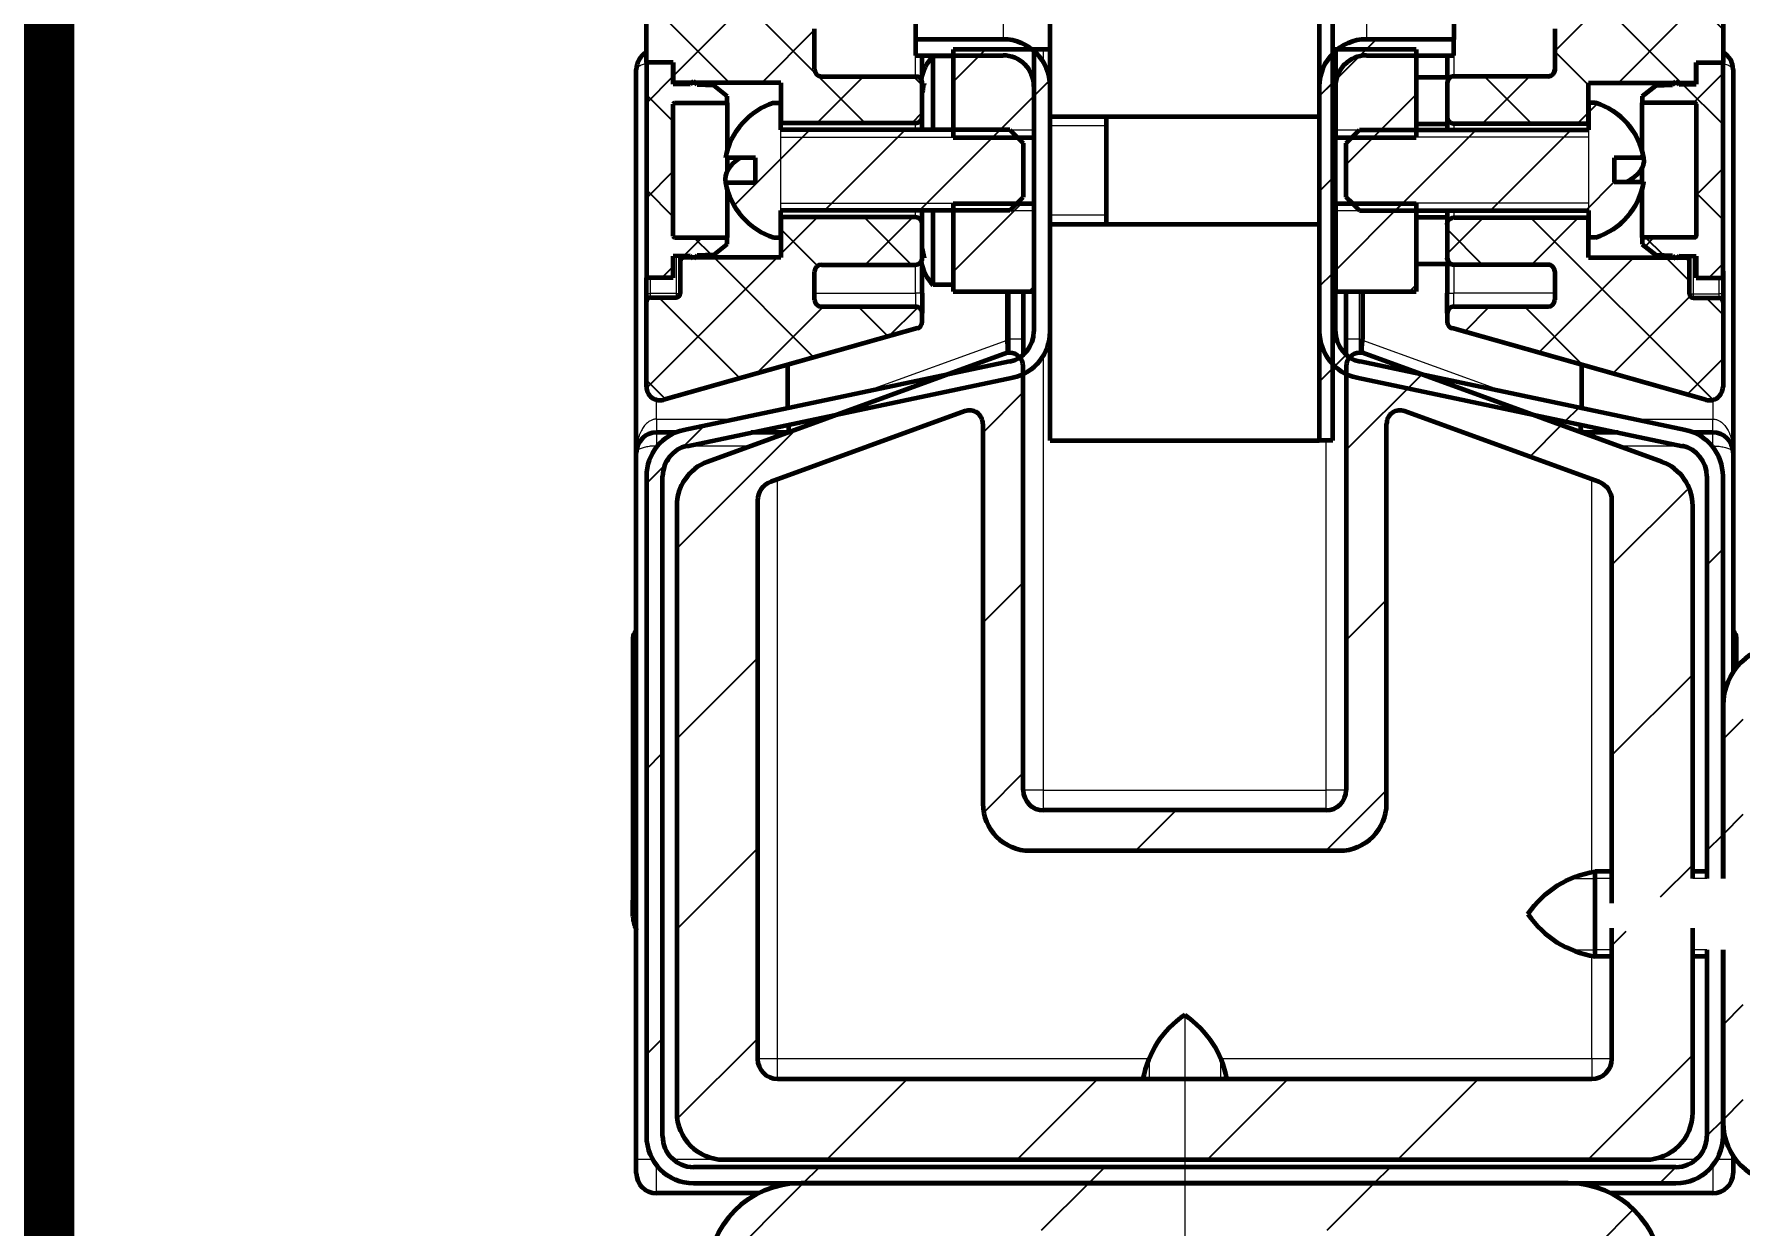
# Model space of a CAD drawing. Header units: millimetres. Extents: x 0 to 594, y 0 to 420.
# Drawn here: x 529.29 to 541.96, y 305.58 to 314.44 of the extents above; entities that cross this region are included whole.
import ezdxf

# ---------------------------------------------------------------- set-up
doc = ezdxf.new("R2010")
doc.units = ezdxf.units.MM
for name, pattern in [('K5LT_AXLED', [19.5, 15, -1.5, 1.5, -1.5]), ('K5LT_BASIC', [0]), ('K5LT_DASHED', [6, 4, -2]), ('K5LT_THIN', [0])]:
    doc.linetypes.add(name, pattern=pattern)
doc.layers.add('LAYER', color=7, linetype='Continuous')
doc.layers.add('Системный слой', color=7, linetype='Continuous')
doc.styles.add('KDIMTEXTSTYLE', font='GOST_AU.SHX', dxfattribs={"width": 0.96, "oblique": 15, "height": 5})
doc.dimstyles.new('KDIMSTYLE (0.10)', dxfattribs={"dimtxt": 5, "dimasz": 1, "dimexe": 2, "dimexo": 0, "dimgap": 1, "dimtad": 1, "dimlfac": 10, "dimtxsty": 'KDIMTEXTSTYLE', "dimsah": 1, "dimcen": 0, "dimdle": 1, "dimadec": 0, "dimazin": 0, "dimtfac": 0.667, "dimtmove": 0, "dimatfit": 3, "dimfxl": 1, "dimtvp": 1, "dimtolj": 1, "dimtzin": 0, "dimarcsym": 0})
pattern_1 = [(45, (0, 0), (-0.3535534, 0.3535534), [])]
pattern_2 = [(45, (0, 0), (-0.3535534, 0.3535534), []), (135, (0, 0), (-0.3535534, -0.3535534), [])]
pattern_3 = [(45, (0, 0), (-1.06066, 1.06066), [])]

# ---------------------------------------------------------------- blocks, each defined once
blk = doc.blocks.new('KDIMARROW_02')
at = {"layer": 'LAYER'}
blk.add_hatch(color=0, dxfattribs=at).paths.add_polyline_path([(4.5, 0), (5, 0.658), (0, 0), (5, -0.658)])
at = {"layer": 'LAYER', "color": 0, "linetype": 'K5LT_THIN', "lineweight": 18}
for p, q in [((5, 0.658), (0, 0)), ((4.5, 0), (5, 0.658)), ((0, 0), (5, -0.658)), ((0, 0), (7, 0)), ((5, -0.658), (4.5, 0))]:
    blk.add_line(p, q, dxfattribs=at)
at = {"layer": 'Системный слой', "color": 0, "linetype": 'K5LT_THIN', "lineweight": 18}
blk.add_line((0, 0), (-1, 0), dxfattribs=at)
blk = doc.blocks.new('KDIMARROW_01')
at = {"layer": 'LAYER'}
blk.add_hatch(color=0, dxfattribs=at).paths.add_polyline_path([(0, 0), (-5, 0.658), (-4.5, 0), (-5, -0.658)])
at = {"layer": 'LAYER', "color": 0, "linetype": 'K5LT_THIN', "lineweight": 18}
for p, q in [((-4.5, 0), (-5, 0.658)), ((-5, 0.658), (0, 0)), ((0, 0), (-5, -0.658)), ((-5, -0.658), (-4.5, 0))]:
    blk.add_line(p, q, dxfattribs=at)
at = {"layer": 'Системный слой', "color": 0, "linetype": 'K5LT_THIN', "lineweight": 18}
blk.add_line((0, 0), (-1, 0), dxfattribs=at)
blk = doc.blocks.new('U460')
at = {"layer": 'Системный слой', "color": 5, "linetype": 'K5LT_BASIC', "lineweight": 60, "true_color": 0x0000ff}
blk.add_line((538.935, 311.418), (538.935, 343.152), dxfattribs=at)
blk = doc.blocks.new('U461')
at = {"layer": 'Системный слой', "color": 5, "linetype": 'K5LT_BASIC', "lineweight": 60, "true_color": 0x0000ff}
blk.add_line((538.835, 343.153), (538.835, 311.418), dxfattribs=at)
blk = doc.blocks.new('U477')
at = {"layer": 'Системный слой', "color": 5, "linetype": 'K5LT_BASIC', "lineweight": 60, "true_color": 0x0000ff}
blk.add_line((539.835, 343.146), (539.835, 314.398), dxfattribs=at)
blk = doc.blocks.new('U478')
at = {"layer": 'Системный слой', "color": 7, "linetype": 'K5LT_THIN', "lineweight": 18}
blk.add_line((536.485, 343.169), (536.485, 314.398), dxfattribs=at)
blk = doc.blocks.new('U482')
at = {"layer": 'Системный слой', "color": 5, "linetype": 'K5LT_BASIC', "lineweight": 60, "true_color": 0x0000ff}
blk.add_line((535.835, 343.173), (535.835, 314.398), dxfattribs=at)
blk = doc.blocks.new('U483')
at = {"layer": 'Системный слой', "color": 7, "linetype": 'K5LT_THIN', "lineweight": 18}
blk.add_line((539.185, 343.15), (539.185, 314.398), dxfattribs=at)
blk = doc.blocks.new('U486')
at = {"layer": 'Системный слой', "color": 5, "linetype": 'K5LT_BASIC', "lineweight": 60, "true_color": 0x0000ff}
blk.add_line((536.835, 314.048), (536.835, 343.166), dxfattribs=at)
blk = doc.blocks.new('U449')
at = {"layer": 'Системный слой'}
h = blk.add_hatch(dxfattribs=at)
h.set_pattern_fill('Металл', angle=45, style=0, pattern_type=0)
h.set_pattern_definition(pattern_1)
h.paths.add_polyline_path([(538.935, 348.152), (538.935, 382.867), (538.835, 382.867), (538.835, 348.153)])
h.paths.add_polyline_path([(538.935, 343.152), (538.835, 343.153), (538.835, 311.418), (538.935, 311.418)])
h = blk.add_hatch(dxfattribs=at)
h.set_pattern_fill('Неметалл', angle=45, style=0, pattern_type=0)
h.set_pattern_definition(pattern_2)
h.paths.add_polyline_path([(535.885, 312.299), (535.885, 312.362), (535.871, 312.397), (535.835, 312.412), (535.135, 312.412), (535.1, 312.426), (535.085, 312.462), (535.085, 312.673), (535.1, 312.708), (535.135, 312.723), (535.835, 312.723), (535.871, 312.738), (535.885, 312.773), (535.885, 313.026), (535.871, 313.061), (535.835, 313.076), (534.835, 313.076), (534.835, 312.776), (534.115, 312.776), (534.094, 312.767), (534.085, 312.746), (534.085, 312.509), (534.076, 312.488), (534.055, 312.479), (533.865, 312.479), (533.844, 312.47), (533.835, 312.449), (533.835, 311.816), (533.865, 311.746), (533.935, 311.716), (533.962, 311.72), (535.849, 312.251), (535.879, 312.275)])
h.paths.add_polyline_path([(534.085, 317.011), (535.645, 317.011), (535.674, 317.027), (535.685, 317.067), (535.685, 317.081), (535.656, 317.181), (535.585, 317.223), (534.235, 317.223), (534.018, 317.132), (533.87, 316.888), (533.835, 316.657), (533.835, 314.226), (534.035, 314.226), (534.035, 314.076), (534.835, 314.076), (534.835, 313.776), (535.835, 313.776), (535.871, 313.791), (535.885, 313.826), (535.885, 314.073), (535.871, 314.108), (535.835, 314.123), (535.135, 314.123), (535.1, 314.138), (535.085, 314.173), (535.085, 314.476), (535.071, 314.511), (535.035, 314.526), (534.085, 314.526), (534.015, 314.555), (533.985, 314.626), (533.985, 316.869), (534.015, 316.969)])
h = blk.add_hatch(dxfattribs=at)
h.set_pattern_fill('Неметалл', angle=45, style=0, pattern_type=0)
h.set_pattern_definition(pattern_2)
h.paths.add_polyline_path([(539.785, 312.362), (539.785, 312.299), (539.8, 312.264), (539.822, 312.251), (541.708, 311.72), (541.784, 311.729), (541.832, 311.789), (541.835, 311.816), (541.835, 312.446), (541.826, 312.467), (541.805, 312.476), (541.615, 312.476), (541.594, 312.485), (541.585, 312.506), (541.585, 312.746), (541.555, 312.776), (540.835, 312.776), (540.835, 313.073), (539.835, 313.073), (539.785, 313.023), (539.785, 312.773), (539.835, 312.723), (540.535, 312.723), (540.585, 312.673), (540.585, 312.462), (540.571, 312.426), (540.535, 312.412), (539.835, 312.412), (539.8, 312.397)])
h.paths.add_polyline_path([(540.025, 317.008), (541.585, 317.008), (541.656, 316.966), (541.685, 316.866), (541.685, 314.626), (541.622, 314.533), (541.585, 314.526), (540.635, 314.526), (540.585, 314.476), (540.585, 314.173), (540.535, 314.123), (539.835, 314.123), (539.785, 314.073), (539.785, 313.823), (539.835, 313.773), (540.835, 313.773), (540.835, 314.076), (541.635, 314.076), (541.635, 314.226), (541.835, 314.226), (541.835, 316.654), (541.771, 316.962), (541.598, 317.171), (541.435, 317.22), (540.085, 317.22), (540.015, 317.178), (539.985, 317.078), (539.985, 317.064), (539.997, 317.024)])
h = blk.add_hatch(dxfattribs=at)
h.set_pattern_fill('Металл', angle=45, style=0, pattern_type=0)
h.set_pattern_definition(pattern_3)
h.paths.add_polyline_path([(541.715, 307.771), (541.715, 306.248), (541.639, 306.077), (541.485, 306.018), (534.185, 306.018), (534.014, 306.094), (533.955, 306.248), (533.955, 311.151), (534.032, 311.322), (534.138, 311.376), (536.557, 311.886), (536.757, 312.007), (536.835, 312.227), (536.835, 312.228), (536.835, 314.048), (536.758, 314.268), (536.559, 314.39), (536.485, 314.398), (535.835, 314.398), (535.835, 314.278), (536.485, 314.278), (536.657, 314.201), (536.715, 314.048), (536.715, 312.228), (536.639, 312.057), (536.533, 312.003), (534.113, 311.493), (533.914, 311.372), (533.835, 311.152), (533.835, 311.151), (533.835, 306.248), (533.913, 306.028), (534.112, 305.906), (534.185, 305.898), (541.485, 305.898), (541.705, 305.976), (541.827, 306.174), (541.835, 306.248), (541.835, 307.771)])
h.paths.add_polyline_path([(541.835, 308.025), (541.835, 311.151), (541.758, 311.371), (541.559, 311.493), (541.557, 311.493), (539.138, 312.003), (538.986, 312.113), (538.955, 312.228), (538.955, 314.048), (539.032, 314.219), (539.185, 314.278), (539.835, 314.278), (539.835, 314.398), (539.185, 314.398), (538.965, 314.32), (538.843, 314.122), (538.835, 314.048), (538.835, 312.228), (538.913, 312.008), (539.112, 311.886), (539.113, 311.886), (541.533, 311.376), (541.685, 311.266), (541.715, 311.151), (541.715, 308.025)])
h = blk.add_hatch(dxfattribs=at)
h.set_pattern_fill('Неметалл', angle=45, style=0, pattern_type=0)
h.set_pattern_definition(pattern_2)
h.paths.add_polyline_path([(533.835, 314.226), (533.835, 312.626), (534.035, 312.626), (534.035, 312.786), (534.161, 312.79), (534.185, 312.766), (534.211, 312.792), (534.335, 312.796), (534.435, 312.876), (534.435, 312.926), (534.045, 312.926), (534.038, 312.929), (534.035, 312.936), (534.035, 313.916), (534.038, 313.923), (534.045, 313.926), (534.435, 313.926), (534.435, 313.976), (534.335, 314.056), (534.211, 314.06), (534.185, 314.086), (534.161, 314.062), (534.035, 314.066), (534.035, 314.226)])
h = blk.add_hatch(dxfattribs=at)
h.set_pattern_fill('Металл', angle=45, style=0, pattern_type=0)
h.set_pattern_definition(pattern_1)
h.paths.add_polyline_path([(536.115, 313.177), (536.115, 312.523), (536.715, 312.523), (536.715, 313.177)])
h.paths.add_polyline_path([(536.115, 314.323), (536.115, 313.669), (536.715, 313.669), (536.715, 314.323)])
h = blk.add_hatch(dxfattribs=at)
h.set_pattern_fill('Металл', angle=45, style=0, pattern_type=0)
h.set_pattern_definition(pattern_1)
h.paths.add_polyline_path([(538.955, 313.177), (538.955, 312.523), (539.555, 312.523), (539.555, 313.177)])
h.paths.add_polyline_path([(538.955, 314.323), (538.955, 313.669), (539.555, 313.669), (539.555, 314.323)])
h = blk.add_hatch(dxfattribs=at)
h.set_pattern_fill('Неметалл', angle=45, style=0, pattern_type=0)
h.set_pattern_definition(pattern_2)
h.paths.add_polyline_path([(541.835, 312.626), (541.835, 314.226), (541.635, 314.226), (541.635, 314.066), (541.509, 314.062), (541.485, 314.086), (541.459, 314.06), (541.335, 314.056), (541.235, 313.976), (541.235, 313.926), (541.625, 313.926), (541.635, 313.916), (541.635, 312.936), (541.625, 312.926), (541.235, 312.926), (541.235, 312.876), (541.335, 312.796), (541.459, 312.792), (541.485, 312.766), (541.509, 312.79), (541.635, 312.786), (541.635, 312.626)])
h = blk.add_hatch(dxfattribs=at)
h.set_pattern_fill('Металл', angle=45, style=0, pattern_type=0)
h.set_pattern_definition(pattern_1)
h.paths.add_polyline_path([(534.424, 313.333), (534.549, 313.076), (534.783, 312.926), (534.835, 312.926), (534.835, 313.126), (536.535, 313.126), (536.635, 313.226), (536.635, 313.626), (536.535, 313.726), (534.835, 313.726), (534.835, 313.926), (534.783, 313.926), (534.543, 313.769), (534.424, 313.518), (534.645, 313.518), (534.645, 313.333)])
h = blk.add_hatch(dxfattribs=at)
h.set_pattern_fill('Металл', angle=45, style=0, pattern_type=0)
h.set_pattern_definition(pattern_1)
h.paths.add_polyline_path([(540.888, 312.926), (541.115, 313.069), (541.24, 313.299), (541.248, 313.338), (541.025, 313.338), (541.025, 313.517), (541.247, 313.517), (541.135, 313.76), (540.926, 313.912), (540.888, 313.926), (540.835, 313.926), (540.835, 313.726), (539.135, 313.726), (539.035, 313.626), (539.035, 313.226), (539.135, 313.126), (540.835, 313.126), (540.835, 312.926)])
h = blk.add_hatch(dxfattribs=at)
h.set_pattern_fill('Металл', angle=45, style=0, pattern_type=0)
h.set_pattern_definition([(45, (0, 0), (-0.7071068, 0.7071068), [])])
h.paths.add_polyline_path([(541.61, 308.025), (541.61, 310.93), (541.533, 311.15), (541.38, 311.259), (539.156, 312.069), (539.135, 312.069), (539.065, 312.039), (539.035, 311.969), (539.035, 308.819), (538.991, 308.713), (538.885, 308.669), (536.785, 308.669), (536.679, 308.713), (536.635, 308.819), (536.635, 311.969), (536.606, 312.039), (536.535, 312.069), (536.515, 312.069), (534.291, 311.259), (534.111, 311.111), (534.06, 310.93), (534.06, 306.423), (534.138, 306.203), (534.337, 306.081), (534.41, 306.073), (541.26, 306.073), (541.48, 306.151), (541.602, 306.349), (541.61, 306.423), (541.61, 307.771), (541.01, 307.771), (541.01, 306.823), (540.966, 306.717), (540.86, 306.673), (534.81, 306.673), (534.704, 306.717), (534.66, 306.823), (534.66, 310.969), (534.704, 311.075), (534.759, 311.11), (536.201, 311.635), (536.278, 311.632), (536.329, 311.575), (536.335, 311.541), (536.335, 308.719), (536.413, 308.499), (536.612, 308.376), (536.685, 308.369), (538.985, 308.369), (539.205, 308.446), (539.327, 308.645), (539.335, 308.719), (539.335, 311.541), (539.365, 311.612), (539.435, 311.641), (539.469, 311.635), (540.912, 311.11), (540.996, 311.033), (541.01, 310.969), (541.01, 308.025)])
h = blk.add_hatch(dxfattribs=at)
h.set_pattern_fill('Металл', angle=45, style=0, pattern_type=0)
h.set_pattern_definition(pattern_1)
h.paths.add_polyline_path([(541.985, 308.025), (541.985, 309.448), (542.063, 309.649), (542.255, 309.746), (542.285, 309.748), (543.385, 309.748), (543.586, 309.671), (543.684, 309.478), (543.685, 309.454), (543.646, 309.011), (543.796, 308.998), (543.835, 309.448), (543.757, 309.701), (543.55, 309.867), (543.385, 309.898), (542.285, 309.898), (542.032, 309.82), (541.866, 309.612), (541.835, 309.448), (541.835, 308.025)])
h.paths.add_polyline_path([(541.985, 306.348), (541.985, 307.771), (541.835, 307.771), (541.835, 306.348), (541.914, 306.094), (542.121, 305.929), (542.285, 305.898), (543.385, 305.898), (543.639, 305.976), (543.804, 306.184), (543.835, 306.348), (543.796, 306.798), (543.646, 306.785), (543.685, 306.342), (543.604, 306.143), (543.41, 306.049), (543.385, 306.048), (542.285, 306.048), (542.084, 306.125), (541.987, 306.317)])
h = blk.add_hatch(dxfattribs=at)
h.set_pattern_fill('Металл', angle=45, style=0, pattern_type=0)
h.set_pattern_definition(pattern_3)
h.paths.add_polyline_path([(534.985, 305.548), (540.685, 305.548), (540.905, 305.47), (541.027, 305.272), (541.035, 305.198), (541.035, 302.898), (541.027, 302.824), (540.527, 300.524), (540.405, 300.325), (540.185, 300.248), (538.985, 300.248), (538.985, 299.898), (540.185, 299.898), (540.508, 299.977), (540.758, 300.196), (540.869, 300.449), (541.369, 302.749), (541.385, 302.898), (541.385, 305.198), (541.306, 305.521), (541.088, 305.771), (540.778, 305.892), (540.685, 305.898), (534.985, 305.898), (534.663, 305.819), (534.412, 305.6), (534.291, 305.291), (534.285, 305.198), (534.285, 302.898), (534.301, 302.749), (534.801, 300.449), (534.947, 300.151), (535.214, 299.953), (535.485, 299.898), (536.685, 299.898), (536.685, 300.248), (535.485, 300.248), (535.265, 300.326), (535.143, 300.524), (534.643, 302.824), (534.635, 302.898), (534.635, 305.198), (534.713, 305.418), (534.912, 305.54)])
at = {"layer": 'Системный слой', "color": 5, "linetype": 'K5LT_BASIC', "lineweight": 60, "true_color": 0x0000ff}
for p, q in [((533.835, 314.226), (533.835, 316.657)), ((541.835, 316.654), (541.835, 314.226)), ((535.085, 314.173), (535.085, 314.476)), ((540.585, 314.476), (540.585, 314.173)), ((535.835, 314.398), (535.835, 314.278)), ((536.485, 314.398), (535.835, 314.398)), ((539.835, 314.398), (539.185, 314.398)), ((539.835, 314.278), (539.835, 314.398)), ((533.835, 314.226), (533.835, 312.626)), ((534.035, 314.226), (533.835, 314.226)), ((534.035, 314.226), (533.835, 314.226)), ((534.035, 314.066), (534.035, 314.226)), ((534.035, 314.226), (534.035, 314.076)), ((535.835, 314.278), (536.485, 314.278)), ((535.885, 314.138), (535.885, 314.278)), ((536.115, 314.273), (535.965, 314.273)), ((535.965, 313.726), (535.965, 314.273)), ((536.115, 314.323), (536.115, 313.669)), ((536.715, 314.323), (536.115, 314.323)), ((536.715, 314.323), (536.715, 313.669)), ((536.835, 314.323), (536.715, 314.323)), ((538.955, 314.323), (538.935, 314.323)), ((538.955, 314.323), (538.955, 313.669)), ((539.555, 314.323), (538.955, 314.323)), ((539.185, 314.278), (539.835, 314.278)), ((539.555, 314.323), (539.555, 313.669)), ((539.785, 314.278), (539.785, 314.116)), ((541.635, 314.226), (541.835, 314.226)), ((541.635, 314.076), (541.635, 314.226)), ((541.635, 314.226), (541.835, 314.226)), ((541.635, 314.226), (541.635, 314.066)), ((541.835, 312.626), (541.835, 314.226)), ((541.835, 312.676), (541.835, 314.226)), ((533.76, 311.326), (533.76, 314.173)), ((533.76, 314.173), (533.76, 314.173)), ((533.76, 314.173), (533.76, 314.173)), ((535.135, 314.123), (535.835, 314.123)), ((539.555, 314.116), (539.809, 314.116)), ((540.535, 314.123), (539.835, 314.123)), ((540.535, 314.123), (539.835, 314.123)), ((541.91, 314.173), (541.91, 311.326)), ((541.91, 314.173), (541.91, 314.173)), ((534.835, 314.076), (534.035, 314.076)), ((534.161, 314.062), (534.035, 314.066)), ((534.185, 314.086), (534.161, 314.062)), ((534.211, 314.06), (534.185, 314.086)), ((534.335, 314.056), (534.211, 314.06)), ((534.435, 313.976), (534.335, 314.056)), ((534.435, 313.926), (534.435, 313.976)), ((534.835, 314.076), (534.835, 313.776)), ((535.885, 313.826), (535.885, 314.073)), ((535.885, 314.073), (535.899, 314.073)), ((536.715, 314.048), (536.715, 312.228)), ((536.835, 312.228), (536.835, 314.048)), ((538.835, 314.048), (538.835, 312.228)), ((538.955, 312.228), (538.955, 314.048)), ((539.785, 314.073), (539.785, 313.823)), ((540.835, 313.773), (540.835, 314.076)), ((540.835, 314.076), (541.635, 314.076)), ((541.235, 313.976), (541.335, 314.056)), ((541.235, 313.976), (541.335, 314.056)), ((541.235, 313.976), (541.235, 313.926)), ((541.235, 313.976), (541.235, 313.976)), ((541.335, 314.056), (541.459, 314.06)), ((541.335, 314.056), (541.459, 314.06)), ((541.335, 314.056), (541.335, 314.056)), ((541.459, 314.06), (541.485, 314.086)), ((541.459, 314.06), (541.475, 314.076)), ((541.459, 314.06), (541.459, 314.06)), ((541.509, 314.062), (541.485, 314.086)), ((541.495, 314.076), (541.509, 314.062)), ((541.509, 314.062), (541.635, 314.066)), ((541.509, 314.062), (541.635, 314.066)), ((541.509, 314.062), (541.509, 314.062)), ((534.035, 312.936), (534.035, 313.916)), ((534.045, 313.926), (534.435, 313.926)), ((534.435, 313.926), (534.435, 313.569)), ((534.783, 313.926), (534.835, 313.926)), ((534.835, 313.726), (534.835, 313.926)), ((540.888, 313.926), (540.835, 313.926)), ((540.835, 313.926), (540.835, 313.726)), ((540.888, 313.926), (540.835, 313.926)), ((540.888, 313.926), (540.888, 313.926)), ((541.625, 313.926), (541.235, 313.926)), ((541.235, 313.569), (541.235, 313.926)), ((541.635, 313.916), (541.635, 312.936)), ((535.835, 313.776), (534.835, 313.776)), ((536.535, 313.726), (534.835, 313.726)), ((535.885, 313.726), (535.885, 313.826)), ((536.535, 313.726), (536.635, 313.626)), ((538.835, 313.823), (536.835, 313.823)), ((537.255, 313.023), (537.255, 313.823)), ((539.035, 313.626), (539.135, 313.726)), ((539.135, 313.726), (540.835, 313.726)), ((539.555, 313.769), (539.785, 313.769)), ((539.555, 313.726), (540.835, 313.726)), ((539.785, 313.823), (539.785, 313.726)), ((539.835, 313.773), (540.835, 313.773)), ((536.115, 313.669), (536.715, 313.669)), ((536.635, 313.626), (536.635, 313.226)), ((538.955, 313.669), (539.555, 313.669)), ((539.078, 313.669), (539.035, 313.626)), ((539.035, 313.226), (539.035, 313.626)), ((539.035, 313.626), (539.035, 313.626)), ((534.645, 313.518), (534.424, 313.518)), ((534.435, 313.518), (534.435, 313.416)), ((534.645, 313.333), (534.645, 313.518)), ((541.247, 313.517), (541.025, 313.517)), ((541.025, 313.517), (541.025, 313.338)), ((534.424, 313.333), (534.645, 313.333)), ((541.025, 313.338), (541.248, 313.338)), ((541.235, 313.338), (541.235, 313.443)), ((534.435, 313.283), (534.435, 312.926)), ((536.535, 313.126), (536.635, 313.226)), ((539.035, 313.226), (539.135, 313.126)), ((539.084, 313.177), (539.035, 313.226)), ((539.035, 313.226), (539.035, 313.226)), ((541.235, 312.926), (541.235, 313.283)), ((534.835, 312.926), (534.835, 313.126)), ((536.535, 313.126), (534.835, 313.126)), ((534.835, 313.076), (534.835, 312.776)), ((535.835, 313.076), (534.835, 313.076)), ((535.885, 313.026), (535.885, 313.126)), ((535.965, 312.573), (535.965, 313.126)), ((536.115, 313.177), (536.715, 313.177)), ((536.115, 313.177), (536.115, 312.523)), ((536.715, 313.177), (536.715, 312.523)), ((538.955, 313.177), (539.555, 313.177)), ((538.955, 313.177), (538.955, 312.523)), ((539.135, 313.126), (540.835, 313.126)), ((539.555, 313.177), (539.555, 312.523)), ((539.555, 313.126), (540.835, 313.126)), ((539.555, 313.076), (539.785, 313.076)), ((539.785, 313.126), (539.785, 313.023)), ((539.835, 313.073), (540.835, 313.073)), ((540.835, 313.126), (540.835, 312.926)), ((540.835, 312.776), (540.835, 313.073)), ((535.885, 312.773), (535.885, 313.026)), ((538.835, 313.023), (536.835, 313.023)), ((539.785, 313.023), (539.785, 312.773)), ((534.045, 312.926), (534.435, 312.926)), ((534.435, 312.876), (534.335, 312.796)), ((534.435, 312.876), (534.435, 312.926)), ((534.783, 312.926), (534.835, 312.926)), ((540.888, 312.926), (540.835, 312.926)), ((540.888, 312.926), (540.835, 312.926)), ((540.888, 312.926), (540.888, 312.926)), ((541.625, 312.926), (541.235, 312.926)), ((541.235, 312.926), (541.235, 312.876)), ((541.235, 312.876), (541.335, 312.796)), ((541.235, 312.876), (541.335, 312.796)), ((541.235, 312.876), (541.235, 312.876)), ((534.161, 312.79), (534.035, 312.786)), ((534.035, 312.626), (534.035, 312.786)), ((534.085, 312.782), (534.085, 312.746)), ((534.085, 312.746), (534.085, 312.509)), ((534.835, 312.776), (534.115, 312.776)), ((534.185, 312.766), (534.161, 312.79)), ((534.211, 312.792), (534.185, 312.766)), ((534.335, 312.796), (534.211, 312.792)), ((535.135, 312.723), (535.835, 312.723)), ((535.885, 312.773), (535.899, 312.773)), ((535.885, 312.512), (535.885, 312.708)), ((539.555, 312.73), (539.809, 312.73)), ((539.785, 312.73), (539.785, 312.512)), ((540.535, 312.723), (539.835, 312.723)), ((540.535, 312.723), (539.835, 312.723)), ((540.835, 312.776), (541.555, 312.776)), ((541.335, 312.796), (541.459, 312.792)), ((541.335, 312.796), (541.459, 312.792)), ((541.335, 312.796), (541.335, 312.796)), ((541.459, 312.792), (541.485, 312.766)), ((541.459, 312.792), (541.459, 312.792)), ((541.459, 312.792), (541.475, 312.776)), ((541.509, 312.79), (541.485, 312.766)), ((541.495, 312.776), (541.509, 312.79)), ((541.509, 312.79), (541.635, 312.786)), ((541.509, 312.79), (541.635, 312.786)), ((541.509, 312.79), (541.509, 312.79)), ((541.585, 312.746), (541.585, 312.782)), ((541.585, 312.506), (541.585, 312.746)), ((541.635, 312.786), (541.635, 312.626)), ((534.035, 312.626), (533.835, 312.626)), ((533.835, 312.509), (533.835, 312.626)), ((535.085, 312.462), (535.085, 312.673)), ((536.115, 312.573), (535.965, 312.573)), ((540.585, 312.673), (540.585, 312.462)), ((541.635, 312.626), (541.835, 312.626)), ((541.635, 312.626), (541.835, 312.626)), ((541.635, 312.626), (541.635, 312.626)), ((541.835, 312.676), (541.835, 312.506)), ((541.835, 312.676), (541.835, 312.676)), ((541.835, 312.626), (541.835, 312.626)), ((533.835, 312.449), (533.835, 312.509)), ((533.835, 311.816), (533.835, 312.449)), ((533.865, 312.479), (534.055, 312.479)), ((535.885, 312.512), (535.885, 312.362)), ((536.115, 312.523), (536.715, 312.523)), ((536.515, 312.523), (536.515, 312.169)), ((536.635, 312.523), (536.635, 312.169)), ((538.955, 312.523), (539.555, 312.523)), ((539.035, 312.169), (539.035, 312.523)), ((539.156, 312.523), (539.156, 312.169)), ((539.785, 312.362), (539.785, 312.512)), ((541.615, 312.476), (541.805, 312.476)), ((541.835, 312.506), (541.835, 312.446)), ((541.835, 312.446), (541.835, 311.816)), ((535.134, 312.412), (535.135, 312.412)), ((535.135, 312.412), (535.835, 312.412)), ((535.885, 312.299), (535.885, 312.362)), ((539.785, 312.362), (539.785, 312.299)), ((539.835, 312.412), (540.535, 312.412)), ((540.536, 312.412), (540.535, 312.412)), ((535.849, 312.251), (533.962, 311.72)), ((536.835, 311.418), (536.835, 312.228)), ((541.708, 311.72), (539.822, 312.251)), ((536.515, 312.069), (534.291, 311.259)), ((536.515, 312.069), (536.515, 312.069)), ((536.535, 312.069), (536.515, 312.069)), ((536.635, 312.169), (536.635, 312.054)), ((539.035, 312.054), (539.035, 312.169)), ((539.156, 312.069), (539.135, 312.069)), ((539.155, 312.069), (539.156, 312.069)), ((541.38, 311.259), (539.156, 312.069)), ((536.533, 312.003), (534.113, 311.493)), ((534.887, 311.656), (534.887, 311.98)), ((536.635, 308.819), (536.635, 311.969)), ((539.035, 311.969), (539.035, 308.819)), ((541.557, 311.493), (539.138, 312.003)), ((540.784, 311.98), (540.784, 311.656)), ((534.138, 311.376), (536.557, 311.886)), ((539.113, 311.886), (541.533, 311.376)), ((536.201, 311.635), (534.759, 311.11)), ((540.912, 311.11), (539.469, 311.635)), ((534.056, 311.476), (533.91, 311.476)), ((534.887, 311.476), (534.614, 311.476)), ((536.335, 311.541), (536.335, 308.719)), ((539.335, 308.719), (539.335, 311.541)), ((541.057, 311.476), (540.784, 311.476)), ((541.76, 311.476), (541.614, 311.476)), ((533.76, 311.328), (533.76, 311.326)), ((533.76, 306.073), (533.76, 311.326)), ((533.76, 311.326), (533.76, 311.326)), ((533.76, 311.326), (533.76, 311.326)), ((536.835, 311.418), (538.835, 311.418)), ((538.935, 311.418), (538.835, 311.418)), ((541.91, 311.326), (541.91, 311.328)), ((541.91, 311.326), (541.91, 311.326)), ((541.91, 311.326), (541.91, 309.697)), ((533.835, 311.151), (533.835, 306.248)), ((533.955, 306.248), (533.955, 311.151)), ((541.715, 311.151), (541.715, 308.163)), ((541.835, 308.163), (541.835, 311.151)), ((534.06, 310.93), (534.06, 306.423)), ((534.66, 310.969), (534.66, 306.823)), ((541.01, 307.979), (541.01, 310.969)), ((541.61, 308.163), (541.61, 310.93)), ((533.735, 309.951), (533.735, 308)), ((541.935, 309.731), (541.935, 309.951)), ((541.835, 309.448), (541.835, 308.163)), ((538.885, 308.669), (536.785, 308.669)), ((536.685, 308.369), (538.985, 308.369)), ((541.01, 308.213), (540.885, 308.213)), ((540.885, 307.74), (540.885, 308.213)), ((541.01, 308.213), (540.885, 308.213)), ((541.715, 308.213), (541.61, 308.213)), ((533.735, 307.88), (533.735, 308)), ((541.01, 306.823), (541.01, 307.793)), ((541.61, 306.423), (541.61, 307.793)), ((540.885, 307.583), (540.885, 307.74)), ((541.715, 307.633), (541.715, 306.248)), ((541.835, 307.633), (541.835, 306.348)), ((541.835, 306.248), (541.835, 307.633)), ((541.01, 307.583), (540.885, 307.583)), ((541.715, 307.583), (541.61, 307.583)), ((534.81, 306.673), (540.86, 306.673)), ((533.76, 305.973), (533.76, 306.073)), ((541.485, 306.018), (534.185, 306.018)), ((534.41, 306.073), (541.26, 306.073)), ((541.91, 306.099), (541.91, 306.073)), ((541.91, 306.073), (541.91, 305.973)), ((534.185, 305.898), (541.485, 305.898)), ((540.685, 305.898), (534.985, 305.898)), ((534.67, 305.823), (533.91, 305.823)), ((541.76, 305.823), (541.001, 305.823))]:
    blk.add_line(p, q, dxfattribs=at)
at = {"layer": 'Системный слой', "color": 7, "linetype": 'K5LT_THIN', "lineweight": 18}
for p, q in [((535.835, 314.123), (535.835, 314.278)), ((536.785, 314.228), (536.785, 314.323)), ((539.835, 314.278), (539.835, 314.123)), ((533.76, 314.173), (533.76, 314.173)), ((539.835, 314.123), (539.835, 314.123)), ((540.535, 314.123), (540.535, 314.123)), ((534.045, 313.926), (534.045, 312.926)), ((541.625, 312.926), (541.625, 313.926)), ((535.835, 313.726), (535.835, 313.776)), ((536.715, 313.723), (536.115, 313.723)), ((537.255, 313.755), (536.835, 313.755)), ((539.555, 313.723), (538.955, 313.723)), ((539.835, 313.773), (539.835, 313.726)), ((534.835, 313.672), (536.589, 313.672)), ((540.835, 313.672), (539.081, 313.672)), ((534.835, 313.18), (536.589, 313.18)), ((535.835, 313.076), (535.835, 313.126)), ((536.715, 313.123), (536.115, 313.123)), ((537.255, 313.091), (536.835, 313.091)), ((539.555, 313.123), (538.955, 313.123)), ((540.835, 313.18), (539.081, 313.18)), ((539.081, 313.18), (539.081, 313.18)), ((539.835, 313.126), (539.835, 313.073)), ((534.055, 312.782), (534.055, 312.509)), ((534.055, 312.782), (534.085, 312.782)), ((534.085, 312.782), (534.086, 312.788)), ((534.115, 312.789), (534.115, 312.776)), ((535.835, 312.512), (535.835, 312.723)), ((539.835, 312.723), (539.835, 312.723)), ((539.835, 312.723), (539.835, 312.512)), ((540.535, 312.723), (540.535, 312.723)), ((541.555, 312.776), (541.555, 312.789)), ((541.585, 312.782), (541.585, 312.788)), ((541.615, 312.782), (541.585, 312.782)), ((541.615, 312.506), (541.615, 312.782)), ((533.865, 312.509), (533.865, 312.626)), ((541.805, 312.626), (541.805, 312.506)), ((533.835, 312.509), (533.865, 312.509)), ((533.865, 312.479), (533.865, 312.509)), ((534.055, 312.509), (533.865, 312.509)), ((534.055, 312.509), (534.055, 312.479)), ((534.055, 312.509), (534.085, 312.509)), ((535.085, 312.512), (535.835, 312.512)), ((535.835, 312.512), (535.835, 312.412)), ((535.885, 312.512), (535.835, 312.512)), ((536.535, 312.523), (536.535, 312.169)), ((539.135, 312.169), (539.135, 312.523)), ((539.785, 312.512), (539.835, 312.512)), ((539.835, 312.412), (539.835, 312.512)), ((540.585, 312.512), (539.835, 312.512)), ((541.585, 312.506), (541.615, 312.506)), ((541.615, 312.506), (541.805, 312.506)), ((541.615, 312.476), (541.615, 312.506)), ((541.805, 312.506), (541.805, 312.476)), ((541.835, 312.506), (541.805, 312.506)), ((535.449, 311.775), (536.515, 312.163)), ((536.515, 312.169), (536.535, 312.169)), ((536.635, 312.169), (536.535, 312.169)), ((536.535, 312.169), (536.535, 312.069)), ((539.135, 312.169), (539.035, 312.169)), ((539.135, 312.069), (539.135, 312.169)), ((539.135, 312.169), (539.156, 312.169)), ((539.155, 312.163), (540.221, 311.775)), ((536.785, 308.819), (536.785, 312.048)), ((533.91, 311.576), (533.91, 311.719)), ((541.76, 311.719), (541.76, 311.576)), ((533.91, 311.576), (533.91, 311.476)), ((533.91, 311.576), (534.507, 311.576)), ((541.164, 311.576), (541.76, 311.576)), ((541.76, 311.476), (541.76, 311.576)), ((533.91, 311.476), (533.91, 311.376)), ((541.76, 311.376), (541.76, 311.476)), ((533.76, 311.326), (533.76, 311.326)), ((533.91, 311.367), (533.91, 311.376)), ((533.918, 311.376), (533.91, 311.376)), ((534.612, 311.376), (534.14, 311.376)), ((538.885, 308.819), (538.885, 311.418)), ((541.531, 311.376), (541.059, 311.376)), ((541.76, 311.376), (541.753, 311.376)), ((541.76, 311.376), (541.76, 311.367)), ((534.81, 306.823), (534.81, 311.129)), ((540.86, 308.208), (540.86, 311.129)), ((536.785, 308.819), (536.635, 308.819)), ((536.785, 308.669), (536.785, 308.819)), ((536.785, 308.819), (538.885, 308.819)), ((539.035, 308.819), (538.885, 308.819)), ((538.885, 308.669), (538.885, 308.819)), ((540.707, 308.163), (540.885, 308.163)), ((541.01, 308.163), (540.885, 308.163)), ((541.715, 308.163), (541.61, 308.163)), ((540.707, 307.633), (540.885, 307.633)), ((541.01, 307.633), (540.885, 307.633)), ((541.715, 307.633), (541.61, 307.633)), ((540.86, 306.823), (540.86, 307.587)), ((534.81, 306.823), (534.66, 306.823)), ((534.81, 306.673), (534.81, 306.823)), ((537.569, 306.823), (534.81, 306.823)), ((537.57, 306.826), (537.57, 306.673)), ((538.1, 306.826), (538.1, 306.673)), ((540.86, 306.823), (538.102, 306.823)), ((541.01, 306.823), (540.86, 306.823)), ((540.86, 306.823), (540.86, 306.673)), ((533.882, 306.073), (533.76, 306.073)), ((533.91, 305.823), (533.91, 306.031)), ((534.41, 306.073), (534.036, 306.073)), ((541.635, 306.073), (541.26, 306.073)), ((541.76, 306.031), (541.76, 305.823)), ((541.91, 306.073), (541.788, 306.073))]:
    blk.add_line(p, q, dxfattribs=at)
at = {"layer": 'Системный слой', "color": 7, "linetype": 'K5LT_DASHED', "lineweight": 18}
for p, q in [((534.835, 313.726), (534.835, 313.753)), ((534.835, 313.126), (534.835, 313.726)), ((540.835, 313.753), (540.835, 313.726)), ((540.835, 313.726), (540.835, 313.126)), ((534.835, 313.099), (534.835, 313.126)), ((540.835, 313.126), (540.835, 313.099))]:
    blk.add_line(p, q, dxfattribs=at)
at = {"layer": 'Системный слой', "color": 5, "linetype": 'K5LT_BASIC', "lineweight": 60, "true_color": 0x0000ff}
for centre, radius, start, end in [((536.485, 314.048), 0.35, 0, 90), ((539.185, 314.048), 0.35, 90, 180), ((533.91, 314.173), 0.15, 120, 180), ((536.212, 314.036), 0.343, 136.1315, 168.8614), ((536.485, 314.048), 0.23, 0, 90), ((539.185, 314.048), 0.23, 90, 180), ((541.76, 314.173), 0.15, 0, 60), ((535.135, 314.173), 0.05, 180, 270), ((535.835, 314.073), 0.05, 0, 90), ((539.835, 314.073), 0.05, 90, 180), ((540.535, 314.173), 0.05, 270, 359.9931), ((534.045, 313.916), 0.01, 90, 180), ((534.939, 313.426), 0.524, 107.3682, 169.8352), ((540.731, 313.426), 0.524, 9.8735, 72.6318), ((540.731, 313.426), 0.524, 10.0438, 72.6315), ((541.625, 313.916), 0.01, 359.9995, 89.9994), ((535.835, 313.826), 0.05, 270, 0), ((534.939, 313.426), 0.524, 190.1648, 252.6318), ((540.731, 313.426), 0.524, 287.3685, 350.2964), ((540.731, 313.426), 0.524, 287.3682, 350.1265), ((535.835, 313.026), 0.05, 0, 90), ((534.045, 312.936), 0.01, 180, 270), ((541.625, 312.936), 0.01, 270.0005, 0.0006), ((534.115, 312.746), 0.03, 90, 180), ((535.135, 312.673), 0.05, 90, 180), ((535.835, 312.773), 0.05, 270, 0), ((536.212, 312.81), 0.343, 191.1386, 223.8685), ((539.835, 312.773), 0.05, 180, 270), ((540.535, 312.673), 0.05, 0.0069, 90), ((533.865, 312.449), 0.03, 90, 180), ((534.055, 312.509), 0.03, 270, 0), ((535.135, 312.462), 0.05, 180, 270), ((540.535, 312.462), 0.05, 270, 0), ((541.615, 312.506), 0.03, 180, 270), ((541.805, 312.446), 0.03, 0, 90), ((535.835, 312.362), 0.05, 0, 90), ((539.835, 312.362), 0.05, 90, 180), ((535.835, 312.299), 0.05, 285.7284, 0), ((536.485, 312.228), 0.23, 281.9023, 0), ((536.485, 312.228), 0.35, 281.9023, 0), ((539.185, 312.228), 0.35, 180, 258.0977), ((539.185, 312.228), 0.23, 180, 258.0977), ((539.835, 312.299), 0.05, 180, 254.2716), ((536.535, 311.969), 0.1, 0, 90), ((539.135, 311.969), 0.1, 90, 180), ((533.935, 311.816), 0.1, 180, 285.7284), ((541.735, 311.816), 0.1, 254.2716, 0), ((536.235, 311.541), 0.1, 0, 110), ((539.435, 311.541), 0.1, 70, 180), ((533.91, 311.326), 0.15, 90, 180), ((534.185, 311.151), 0.35, 101.9023, 180), ((541.485, 311.151), 0.35, 0, 78.0977), ((541.76, 311.326), 0.15, 0, 90), ((534.185, 311.151), 0.23, 101.9023, 180), ((541.485, 311.151), 0.23, 0, 78.0977), ((534.41, 310.93), 0.35, 110, 180), ((541.26, 310.93), 0.35, 0, 70), ((534.81, 310.969), 0.15, 110, 180), ((540.86, 310.969), 0.15, 0, 70), ((542.285, 309.448), 0.45, 90, 180), ((536.785, 308.819), 0.15, 180, 270), ((538.885, 308.819), 0.15, 270, 0), ((536.685, 308.719), 0.35, 180, 270), ((538.985, 308.719), 0.35, 270, 0), ((534.81, 306.823), 0.15, 180, 270), ((540.86, 306.823), 0.15, 270, 0), ((534.41, 306.423), 0.35, 180, 270), ((541.26, 306.423), 0.35, 270, 0), ((534.185, 306.248), 0.35, 180, 270), ((534.185, 306.248), 0.23, 180, 270), ((541.485, 306.248), 0.35, 270, 0), ((541.485, 306.248), 0.23, 270, 0), ((542.285, 306.348), 0.45, 180, 270), ((533.91, 305.973), 0.15, 180, 270), ((534.985, 305.198), 0.7, 90, 180), ((540.685, 305.198), 0.7, 0, 90), ((541.76, 305.973), 0.15, 270, 0)]:
    blk.add_arc(centre, radius, start, end, dxfattribs=at)
for centre, major_axis, ratio, start_param, end_param in [((534.939, 313.357), (-0.518, 0), 0.501282, 5.610673, 6.372821), ((540.731, 313.497), (0.518, 0), 0.454891, 5.538934, 6.362195), ((540.731, 313.497), (0.518, 0), 0.454891, 0.079009, 0.085538), ((540.731, 313.355), (0.518, 0), 0.454891, -0.079014, -0.072484), ((536.79, 312.169), (0.275, 0), 0.36397, 3.141593, 3.200216), ((536.497, 312.169), (0.0176, -0.1), 0.166282, 0.029312, 1.482862), ((539.173, 312.169), (0.0176, 0.1), 0.166282, 1.658731, 3.112281), ((538.881, 312.169), (0.275, 0), 0.36397, 6.224562, 6.283185), ((534.869, 311.576), (-0.0176, 0.1), 0.166282, 3.170904, 4.255819), ((540.801, 311.576), (-0.0176, -0.1), 0.166282, 5.168959, 6.253874), ((534.085, 309.951), (-0.35, 0), 0.415153, 5.902934, 6.283185), ((541.585, 309.951), (0.35, 0), 0.415153, 0, 0.380251), ((534.085, 308), (-0.35, 0), 0.415153, 0, 0.380251)]:
    blk.add_ellipse(centre, major_axis=major_axis, ratio=ratio, start_param=start_param, end_param=end_param, dxfattribs=at)
at = {"layer": 'Системный слой', "color": 7, "linetype": 'K5LT_THIN', "lineweight": 18}
blk.add_ellipse((534.085, 307.88), major_axis=(0.35, 0), ratio=0.249087, start_param=3.141593, end_param=3.521844, dxfattribs=at)
for points, knots in [([(533.835, 314.216), (533.833, 314.216), (533.824, 314.214), (533.81, 314.21), (533.795, 314.205), (533.781, 314.199), (533.771, 314.192), (533.764, 314.185), (533.761, 314.178), (533.76, 314.175), (533.76, 314.173)], [0, 0, 0, 0, 0.628972, 2.115271, 3.63381, 5.218996, 6.869846, 8.551292, 9.93946, 11, 11, 11, 11]), ([(541.835, 314.216), (541.838, 314.216), (541.847, 314.214), (541.861, 314.21), (541.876, 314.205), (541.889, 314.199), (541.9, 314.192), (541.906, 314.185), (541.91, 314.178), (541.91, 314.175), (541.91, 314.173)], [0, 0, 0, 0, 0.628255, 2.112863, 3.629672, 5.213053, 6.862023, 8.541555, 9.928142, 11, 11, 11, 11]), ([(534.055, 312.782), (534.055, 312.783), (534.055, 312.783), (534.055, 312.784), (534.055, 312.785), (534.055, 312.787)], [7.1268683, 7.1268683, 7.1268683, 7.1268683, 7.1831212, 7.1831212, 7.9210689, 7.9210689, 7.9210689, 7.9210689]), ([(541.615, 312.782), (541.615, 312.783), (541.615, 312.783), (541.615, 312.784), (541.615, 312.785), (541.615, 312.787)], [7.1268683, 7.1268683, 7.1268683, 7.1268683, 7.1831212, 7.1831212, 7.9210688, 7.9210688, 7.9210688, 7.9210688]), ([(533.91, 311.576), (533.905, 311.576), (533.897, 311.575), (533.885, 311.573), (533.874, 311.569), (533.864, 311.564), (533.853, 311.557), (533.842, 311.549), (533.831, 311.539), (533.821, 311.528), (533.811, 311.514), (533.802, 311.499), (533.792, 311.481), (533.784, 311.461), (533.776, 311.439), (533.769, 311.414), (533.764, 311.386), (533.761, 311.357), (533.76, 311.336), (533.76, 311.326)], [0, 0, 0, 0, 0.806218, 1.50045, 2.082695, 2.764653, 3.497251, 4.33823, 5.181188, 6.129691, 7.151289, 8.290768, 9.544601, 10.936588, 12.479334, 14.180105, 16.006062, 17.96378, 20, 20, 20, 20]), ([(541.76, 311.576), (541.765, 311.576), (541.774, 311.575), (541.786, 311.573), (541.797, 311.569), (541.807, 311.564), (541.818, 311.557), (541.829, 311.549), (541.839, 311.539), (541.849, 311.528), (541.859, 311.514), (541.869, 311.499), (541.878, 311.481), (541.887, 311.461), (541.894, 311.439), (541.901, 311.414), (541.906, 311.386), (541.91, 311.357), (541.91, 311.336), (541.91, 311.326)], [0, 0, 0, 0, 0.806216, 1.500447, 2.082691, 2.764647, 3.497243, 4.338221, 5.181177, 6.129678, 7.151274, 8.29075, 9.54458, 10.936565, 12.479307, 14.180075, 16.006028, 17.963741, 20, 20, 20, 20]), ([(533.91, 311.376), (533.902, 311.376), (533.886, 311.376), (533.864, 311.374), (533.845, 311.371), (533.827, 311.368), (533.81, 311.363), (533.795, 311.358), (533.781, 311.352), (533.771, 311.345), (533.764, 311.338), (533.761, 311.332), (533.76, 311.328), (533.76, 311.326)], [0, 0, 0, 0, 1.465233, 2.74706, 3.902636, 5.107833, 6.382195, 7.684199, 9.043346, 10.458795, 11.90047, 13.09069, 14, 14, 14, 14]), ([(541.76, 311.376), (541.769, 311.376), (541.785, 311.376), (541.806, 311.374), (541.826, 311.371), (541.844, 311.368), (541.861, 311.363), (541.876, 311.358), (541.889, 311.352), (541.9, 311.345), (541.906, 311.338), (541.91, 311.332), (541.91, 311.328), (541.91, 311.326)], [0, 0, 0, 0, 1.464109, 2.744952, 3.899641, 5.103913, 6.377298, 7.678303, 9.036406, 10.450769, 11.891338, 13.080644, 14, 14, 14, 14])]:
    blk.add_open_spline(points, degree=3, knots=knots, dxfattribs=at)
at = {"layer": 'Системный слой', "color": 5, "linetype": 'K5LT_BASIC', "lineweight": 60, "true_color": 0x0000ff}
for points, knots in [([(533.816, 314.29), (533.815, 314.289), (533.814, 314.288), (533.812, 314.286), (533.811, 314.286), (533.809, 314.284), (533.808, 314.283), (533.806, 314.28), (533.804, 314.278), (533.802, 314.277)], [0, 0, 0, 0, 0.2, 0.2, 0.4, 0.4, 0.6, 0.6, 1, 1, 1, 1]), ([(541.854, 314.29), (541.855, 314.289), (541.856, 314.288), (541.858, 314.286), (541.859, 314.286), (541.861, 314.284), (541.862, 314.283), (541.865, 314.28), (541.867, 314.278), (541.869, 314.277)], [0, 0, 0, 0, 0.2, 0.2, 0.4, 0.4, 0.6, 0.6, 1, 1, 1, 1]), ([(539.835, 314.123), (539.832, 314.123), (539.828, 314.123), (539.821, 314.121), (539.814, 314.118), (539.806, 314.114), (539.798, 314.107), (539.792, 314.098), (539.788, 314.089), (539.786, 314.081), (539.785, 314.075), (539.785, 314.073)], [0, 0, 0, 0, 1.33316, 2.079755, 3.253155, 4.693306, 6.399886, 7.999654, 9.546415, 10.879635, 12, 12, 12, 12]), ([(540.585, 314.173), (540.585, 314.17), (540.585, 314.165), (540.583, 314.159), (540.581, 314.152), (540.576, 314.143), (540.569, 314.136), (540.561, 314.129), (540.552, 314.125), (540.543, 314.123), (540.538, 314.123), (540.535, 314.123)], [0, 0, 0, 0, 1.333173, 2.079774, 3.253183, 4.693342, 6.399927, 7.999693, 9.546446, 10.879653, 12, 12, 12, 12]), ([(535.899, 314.073), (535.894, 314.056), (535.89, 314.033), (535.886, 314.011), (535.885, 314.005)], [0, 0, 0, 0, 3.816675, 5, 5, 5, 5]), ([(539.785, 313.823), (539.785, 313.82), (539.786, 313.815), (539.787, 313.809), (539.79, 313.801), (539.795, 313.793), (539.802, 313.785), (539.811, 313.779), (539.82, 313.775), (539.828, 313.773), (539.833, 313.773), (539.835, 313.773)], [0, 0, 0, 0, 1.333156, 2.07975, 3.253135, 4.799803, 6.613172, 8.31971, 9.759464, 10.986222, 12, 12, 12, 12]), ([(539.785, 313.023), (539.785, 313.026), (539.786, 313.03), (539.787, 313.037), (539.79, 313.044), (539.795, 313.053), (539.802, 313.061), (539.811, 313.067), (539.82, 313.071), (539.828, 313.073), (539.833, 313.073), (539.835, 313.073)], [0, 0, 0, 0, 1.333156, 2.07975, 3.253135, 4.799803, 6.613172, 8.31971, 9.759464, 10.986222, 12, 12, 12, 12]), ([(535.885, 312.841), (535.886, 312.833), (535.89, 312.81), (535.895, 312.788), (535.899, 312.773)], [0, 0, 0, 0, 1.714126, 5, 5, 5, 5]), ([(539.835, 312.723), (539.832, 312.723), (539.828, 312.723), (539.821, 312.725), (539.814, 312.727), (539.806, 312.732), (539.798, 312.739), (539.792, 312.748), (539.788, 312.757), (539.786, 312.765), (539.785, 312.77), (539.785, 312.773)], [0, 0, 0, 0, 1.33316, 2.079755, 3.253155, 4.693306, 6.399886, 7.999654, 9.546415, 10.879635, 12, 12, 12, 12]), ([(540.585, 312.673), (540.585, 312.676), (540.585, 312.68), (540.583, 312.687), (540.581, 312.694), (540.576, 312.702), (540.569, 312.71), (540.561, 312.716), (540.552, 312.72), (540.543, 312.723), (540.538, 312.723), (540.535, 312.723)], [0, 0, 0, 0, 1.333173, 2.079774, 3.253183, 4.693342, 6.399927, 7.999693, 9.546446, 10.879653, 12, 12, 12, 12]), ([(541.555, 312.776), (541.557, 312.776), (541.561, 312.776), (541.567, 312.774), (541.573, 312.771), (541.578, 312.766), (541.581, 312.761), (541.584, 312.754), (541.585, 312.749), (541.585, 312.746)], [0, 0, 0, 0, 1.333327, 2.488699, 3.911083, 5.333232, 6.666371, 7.955339, 10, 10, 10, 10]), ([(533.816, 311.443), (533.815, 311.442), (533.814, 311.441), (533.812, 311.44), (533.811, 311.439), (533.809, 311.437), (533.808, 311.436), (533.806, 311.433), (533.804, 311.432), (533.802, 311.43)], [0, 0, 0, 0, 0.2, 0.2, 0.4, 0.4, 0.6, 0.6, 1, 1, 1, 1]), ([(541.854, 311.443), (541.855, 311.442), (541.856, 311.441), (541.858, 311.44), (541.859, 311.439), (541.861, 311.437), (541.862, 311.436), (541.865, 311.433), (541.867, 311.432), (541.869, 311.43)], [0, 0, 0, 0, 0.2, 0.2, 0.4, 0.4, 0.6, 0.6, 1, 1, 1, 1]), ([(533.735, 307.88), (533.735, 307.873), (533.736, 307.865), (533.737, 307.85), (533.739, 307.842), (533.743, 307.826), (533.745, 307.818), (533.751, 307.803), (533.754, 307.795), (533.759, 307.786), (533.76, 307.785), (533.76, 307.783)], [0, 0, 0, 0, 1.001025, 1.001025, 2.044437, 2.044437, 3.127229, 3.127229, 4.242968, 4.242968, 4.440202, 4.440202, 4.440202, 4.440202])]:
    blk.add_open_spline(points, degree=3, knots=knots, dxfattribs=at)
for points in [[(540.385, 307.898), (540.508, 308.074), (540.675, 308.179), (540.885, 308.213)], [(540.385, 307.898), (540.508, 308.074), (540.675, 308.179), (540.885, 308.213)], [(540.385, 307.898), (540.508, 307.722), (540.675, 307.617), (540.885, 307.583)], [(537.835, 307.148), (537.666, 307.03), (537.563, 306.872), (537.525, 306.673)], [(537.835, 307.148), (538.004, 307.03), (538.108, 306.872), (538.146, 306.673)]]:
    blk.add_open_spline(points, degree=3, dxfattribs=at)
at = {"layer": 'Системный слой'}
for name in ['U461', 'U460', 'U486', 'U482', 'U478', 'U483', 'U477']:
    blk.add_blockref(name, (0, 0), dxfattribs=at)

msp = doc.modelspace()

# ---------------------------------------------------------------- linework, layer by layer
at = {"layer": 'Системный слой', "color": 30, "linetype": 'K5LT_AXLED', "lineweight": 18, "true_color": 0xff8000}
msp.add_line((537.83528, 307.13882), (537.83528, 293.80868), dxfattribs=at)
at = {"layer": 'Системный слой', "color": 5, "linetype": 'K5LT_BASIC', "true_color": 0x0000ff, "const_width": 0.6}
msp.add_lwpolyline([(529.28528, 235.8979), (529.28528, 325.76984)], dxfattribs=at)

# ---------------------------------------------------------------- block references
at = {"layer": 'Системный слой'}
msp.add_blockref('U449', (0, 0), dxfattribs=at)

# ---------------------------------------------------------------- dimensions: what is measured, and where the dimension line sits
at = {"layer": 'Системный слой', "color": 7}
msp.add_linear_dim(base=(579.88355, 394.31988), p1=(494.18528, 285.89791), p2=(484.01471, 394.31988), angle=90, text='\\H5.0;\\W0.965;\\Q15;\\H5.0;\\W0.965;\\Q15;\\Q15;H\\X\\H5.0;\\W0.965;\\Q15;\\Q15;max 2200', dimstyle='KDIMSTYLE (0.10)', override={"dimexo": 0, "dimblk1": 'KDIMARROW_01', "dimblk2": 'KDIMARROW_01', "dimse1": 0, "dimse2": 0, "dimclrt": 7, "dimtolj": 1}, dxfattribs=at).render()
msp.add_linear_dim(base=(574.92563, 299.89791), p1=(529.28528, 285.89791), p2=(534.98471, 299.89791), angle=90, location=(574.92563, 316.55874), dimstyle='KDIMSTYLE (0.10)', override={"dimexo": 0, "dimpost": '\\H5.0;\\W0.965;\\Q15;\\Q15;90...\\H5.0;\\W0.965;\\Q15;<>', "dimblk1": 'KDIMARROW_02', "dimblk2": 'KDIMARROW_02', "dimse1": 0, "dimse2": 0, "dimclrt": 7, "dimtolj": 1}, dxfattribs=at).render()

doc.saveas('drawing.dxf')
